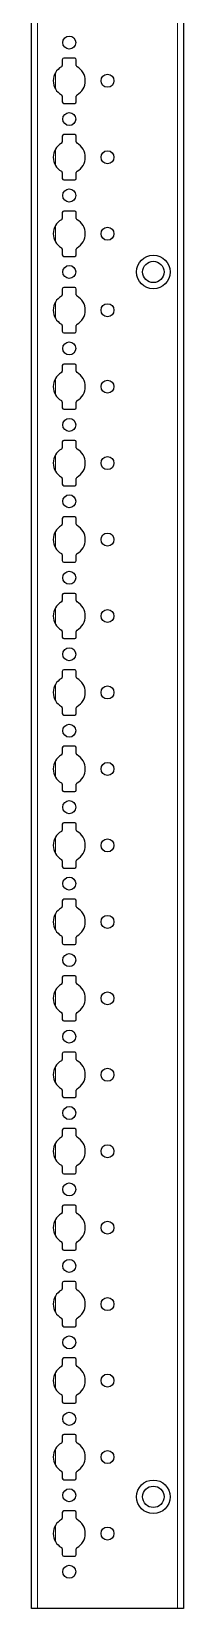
# Model space of a CAD drawing. Header units: millimetres. Extents: x -199 to 3854, y -2247 to 1507.
# Drawn here: x 3805 to 3854, y -852 to -336 of the extents above; entities that cross this region are included whole.
import ezdxf

# ---------------------------------------------------------------- set-up
doc = ezdxf.new("R2010")
doc.units = ezdxf.units.MM

msp = doc.modelspace()

# ---------------------------------------------------------------- linework, layer by layer
at = {"color": 7, "linetype": 'Continuous', "lineweight": 25}
for p, q in [((3804.57, -851.79), (3804.57, 647.21)), ((3854.27, 647.21), (3854.27, -851.79)), ((3814.62, -345.39), (3814.62, -347.27)), ((3818.72, -344.89), (3815.12, -344.89)), ((3819.22, -347.27), (3819.22, -345.39)), ((3814.62, -357.32), (3814.62, -359.19)), ((3815.12, -359.69), (3818.72, -359.69)), ((3819.22, -359.19), (3819.22, -357.32)), ((3814.62, -370.39), (3814.62, -372.27)), ((3818.72, -369.89), (3815.12, -369.89)), ((3819.22, -372.27), (3819.22, -370.39)), ((3814.62, -382.32), (3814.62, -384.19)), ((3815.12, -384.69), (3818.72, -384.69)), ((3819.22, -384.19), (3819.22, -382.32)), ((3814.62, -395.39), (3814.62, -397.27)), ((3818.72, -394.89), (3815.12, -394.89)), ((3819.22, -397.27), (3819.22, -395.39)), ((3814.62, -407.32), (3814.62, -409.19)), ((3819.22, -409.19), (3819.22, -407.32)), ((3815.12, -409.69), (3818.72, -409.69)), ((3814.62, -420.39), (3814.62, -422.27)), ((3818.72, -419.89), (3815.12, -419.89)), ((3819.22, -422.27), (3819.22, -420.39)), ((3814.62, -432.32), (3814.62, -434.19)), ((3819.22, -434.19), (3819.22, -432.32)), ((3815.12, -434.69), (3818.72, -434.69)), ((3814.62, -445.39), (3814.62, -447.27)), ((3818.72, -444.89), (3815.12, -444.89)), ((3819.22, -447.27), (3819.22, -445.39)), ((3814.62, -457.32), (3814.62, -459.19)), ((3819.22, -459.19), (3819.22, -457.32)), ((3815.12, -459.69), (3818.72, -459.69)), ((3814.62, -470.39), (3814.62, -472.27)), ((3818.72, -469.89), (3815.12, -469.89)), ((3819.22, -472.27), (3819.22, -470.39)), ((3814.62, -482.32), (3814.62, -484.19)), ((3819.22, -484.19), (3819.22, -482.32)), ((3815.12, -484.69), (3818.72, -484.69)), ((3818.72, -494.89), (3815.12, -494.89)), ((3814.62, -495.39), (3814.62, -497.27)), ((3819.22, -497.27), (3819.22, -495.39)), ((3814.62, -507.32), (3814.62, -509.19)), ((3815.12, -509.69), (3818.72, -509.69)), ((3819.22, -509.19), (3819.22, -507.32)), ((3814.62, -520.39), (3814.62, -522.27)), ((3818.72, -519.89), (3815.12, -519.89)), ((3819.22, -522.27), (3819.22, -520.39)), ((3814.62, -532.32), (3814.62, -534.19)), ((3815.12, -534.69), (3818.72, -534.69)), ((3819.22, -534.19), (3819.22, -532.32)), ((3814.62, -545.39), (3814.62, -547.27)), ((3818.72, -544.89), (3815.12, -544.89)), ((3819.22, -547.27), (3819.22, -545.39)), ((3814.62, -557.32), (3814.62, -559.19)), ((3815.12, -559.69), (3818.72, -559.69)), ((3819.22, -559.19), (3819.22, -557.32)), ((3814.62, -570.39), (3814.62, -572.27)), ((3818.72, -569.89), (3815.12, -569.89)), ((3819.22, -572.27), (3819.22, -570.39)), ((3814.62, -582.32), (3814.62, -584.19)), ((3819.22, -584.19), (3819.22, -582.32)), ((3815.12, -584.69), (3818.72, -584.69)), ((3814.62, -595.39), (3814.62, -597.27)), ((3818.72, -594.89), (3815.12, -594.89)), ((3819.22, -597.27), (3819.22, -595.39)), ((3814.62, -607.32), (3814.62, -609.19)), ((3819.22, -609.19), (3819.22, -607.32)), ((3815.12, -609.69), (3818.72, -609.69)), ((3814.62, -620.39), (3814.62, -622.27)), ((3818.72, -619.89), (3815.12, -619.89)), ((3819.22, -622.27), (3819.22, -620.39)), ((3814.62, -632.32), (3814.62, -634.19)), ((3819.22, -634.19), (3819.22, -632.32)), ((3815.12, -634.69), (3818.72, -634.69)), ((3814.62, -645.39), (3814.62, -647.27)), ((3818.72, -644.89), (3815.12, -644.89)), ((3819.22, -647.27), (3819.22, -645.39)), ((3814.62, -657.32), (3814.62, -659.19)), ((3815.12, -659.69), (3818.72, -659.69)), ((3819.22, -659.19), (3819.22, -657.32)), ((3818.72, -669.89), (3815.12, -669.89)), ((3814.62, -670.39), (3814.62, -672.27)), ((3819.22, -672.27), (3819.22, -670.39)), ((3814.62, -682.32), (3814.62, -684.19)), ((3815.12, -684.69), (3818.72, -684.69)), ((3819.22, -684.19), (3819.22, -682.32)), ((3814.62, -695.39), (3814.62, -697.27)), ((3818.72, -694.89), (3815.12, -694.89)), ((3819.22, -697.27), (3819.22, -695.39)), ((3814.62, -707.32), (3814.62, -709.19)), ((3815.12, -709.69), (3818.72, -709.69)), ((3819.22, -709.19), (3819.22, -707.32)), ((3814.62, -720.39), (3814.62, -722.27)), ((3818.72, -719.89), (3815.12, -719.89)), ((3819.22, -722.27), (3819.22, -720.39)), ((3814.62, -732.32), (3814.62, -734.19)), ((3815.12, -734.69), (3818.72, -734.69)), ((3819.22, -734.19), (3819.22, -732.32)), ((3814.62, -745.39), (3814.62, -747.27)), ((3818.72, -744.89), (3815.12, -744.89)), ((3819.22, -747.27), (3819.22, -745.39)), ((3814.62, -757.32), (3814.62, -759.19)), ((3819.22, -759.19), (3819.22, -757.32)), ((3815.12, -759.69), (3818.72, -759.69)), ((3814.62, -770.39), (3814.62, -772.27)), ((3818.72, -769.89), (3815.12, -769.89)), ((3819.22, -772.27), (3819.22, -770.39)), ((3814.62, -782.32), (3814.62, -784.19)), ((3819.22, -784.19), (3819.22, -782.32)), ((3815.12, -784.69), (3818.72, -784.69)), ((3814.62, -795.39), (3814.62, -797.27)), ((3818.72, -794.89), (3815.12, -794.89)), ((3819.22, -797.27), (3819.22, -795.39)), ((3814.62, -807.32), (3814.62, -809.19)), ((3819.22, -809.19), (3819.22, -807.32)), ((3815.12, -809.69), (3818.72, -809.69)), ((3814.62, -820.39), (3814.62, -822.27)), ((3818.72, -819.89), (3815.12, -819.89)), ((3819.22, -822.27), (3819.22, -820.39)), ((3814.62, -832.32), (3814.62, -834.19)), ((3815.12, -834.69), (3818.72, -834.69)), ((3819.22, -834.19), (3819.22, -832.32)), ((3806.57, -851.79), (3804.57, -851.79)), ((3852.27, -851.79), (3806.57, -851.79)), ((3854.27, -851.79), (3852.27, -851.79))]:
    msp.add_line(p, q, dxfattribs=at)
at = {"color": 8, "linetype": 'Continuous', "lineweight": 18}
for p, q in [((3806.57, 647.21), (3806.57, -851.79)), ((3852.27, -851.79), (3852.27, 647.21)), ((3812.42, -349.59), (3812.42, -355)), ((3812.42, -374.59), (3812.42, -380)), ((3812.42, -399.59), (3812.42, -405)), ((3812.42, -424.59), (3812.42, -430)), ((3812.42, -449.59), (3812.42, -455)), ((3812.42, -474.59), (3812.42, -480)), ((3812.42, -499.59), (3812.42, -505)), ((3812.42, -524.59), (3812.42, -530)), ((3812.42, -549.59), (3812.42, -555)), ((3812.42, -574.59), (3812.42, -580)), ((3812.42, -599.59), (3812.42, -605)), ((3812.42, -624.59), (3812.42, -630)), ((3812.42, -649.59), (3812.42, -655)), ((3812.42, -674.59), (3812.42, -680)), ((3812.42, -699.59), (3812.42, -705)), ((3812.42, -724.59), (3812.42, -730)), ((3812.42, -749.59), (3812.42, -755)), ((3812.42, -774.59), (3812.42, -780)), ((3812.42, -799.59), (3812.42, -805)), ((3812.42, -824.59), (3812.42, -830))]:
    msp.add_line(p, q, dxfattribs=at)
at = {"color": 7, "linetype": 'Continuous', "lineweight": 25}
for centre, radius in [((3816.92, -339.79), 2.13), ((3829.42, -352.29), 2.12), ((3816.92, -364.79), 2.13), ((3829.42, -377.29), 2.12), ((3816.92, -389.79), 2.13), ((3829.42, -402.29), 2.12), ((3844.42, -414.79), 5.5), ((3844.42, -414.79), 3.5), ((3816.92, -414.79), 2.13), ((3829.42, -427.29), 2.12), ((3816.92, -439.79), 2.13), ((3829.42, -452.29), 2.12), ((3816.92, -464.79), 2.13), ((3829.42, -477.29), 2.12), ((3816.92, -489.79), 2.13), ((3829.42, -502.29), 2.12), ((3816.92, -514.79), 2.13), ((3829.42, -527.29), 2.12), ((3816.92, -539.79), 2.13), ((3829.42, -552.29), 2.12), ((3816.92, -564.79), 2.13), ((3829.42, -577.29), 2.12), ((3816.92, -589.79), 2.13), ((3829.42, -602.29), 2.12), ((3816.92, -614.79), 2.13), ((3829.42, -627.29), 2.12), ((3816.92, -639.79), 2.13), ((3829.42, -652.29), 2.12), ((3816.92, -664.79), 2.13), ((3829.42, -677.29), 2.12), ((3816.92, -689.79), 2.13), ((3829.42, -702.29), 2.12), ((3816.92, -714.79), 2.13), ((3829.42, -727.29), 2.12), ((3816.92, -739.79), 2.13), ((3829.42, -752.29), 2.12), ((3816.92, -764.79), 2.13), ((3829.42, -777.29), 2.12), ((3816.92, -789.79), 2.13), ((3829.42, -802.29), 2.12), ((3816.92, -814.79), 2.13), ((3844.42, -815.29), 5.5), ((3844.42, -815.29), 3.5), ((3829.42, -827.29), 2.12), ((3816.92, -839.79), 2.13)]:
    msp.add_circle(centre, radius, dxfattribs=at)
for centre, radius, start, end in [((3815.12, -345.39), 0.5, 90, 180), ((3818.72, -345.39), 0.5, 0, 90), ((3816.92, -352.29), 5.25, 119.1407, 240.8593), ((3814.12, -347.27), 0.5, 299.1407, 0), ((3819.72, -347.27), 0.5, 180, 240.8593), ((3816.92, -352.29), 5.25, 299.1407, 60.8593), ((3814.12, -357.32), 0.5, 0, 60.8593), ((3815.12, -359.19), 0.5, 180, 270), ((3818.72, -359.19), 0.5, 270, 0), ((3819.72, -357.32), 0.5, 119.1407, 180), ((3815.12, -370.39), 0.5, 90, 180), ((3818.72, -370.39), 0.5, 0, 90), ((3816.92, -377.29), 5.25, 119.1407, 240.8593), ((3814.12, -372.27), 0.5, 299.1407, 0), ((3819.72, -372.27), 0.5, 180, 240.8593), ((3816.92, -377.29), 5.25, 299.1407, 60.8593), ((3814.12, -382.32), 0.5, 0, 60.8593), ((3815.12, -384.19), 0.5, 180, 270), ((3818.72, -384.19), 0.5, 270, 0), ((3819.72, -382.32), 0.5, 119.1407, 180), ((3815.12, -395.39), 0.5, 90, 180), ((3818.72, -395.39), 0.5, 0, 90), ((3816.92, -402.29), 5.25, 119.1407, 240.8593), ((3814.12, -397.27), 0.5, 299.1407, 0), ((3819.72, -397.27), 0.5, 180, 240.8593), ((3816.92, -402.29), 5.25, 299.1407, 60.8593), ((3814.12, -407.32), 0.5, 0, 60.8593), ((3819.72, -407.32), 0.5, 119.1407, 180), ((3815.12, -409.19), 0.5, 180, 270), ((3818.72, -409.19), 0.5, 270, 0), ((3816.92, -427.29), 5.25, 119.1407, 240.8593), ((3814.12, -422.27), 0.5, 299.1407, 0), ((3815.12, -420.39), 0.5, 90, 180), ((3818.72, -420.39), 0.5, 0, 90), ((3819.72, -422.27), 0.5, 180, 240.8593), ((3816.92, -427.29), 5.25, 299.1407, 60.8593), ((3814.12, -432.32), 0.5, 0, 60.8593), ((3819.72, -432.32), 0.5, 119.1407, 180), ((3815.12, -434.19), 0.5, 180, 270), ((3818.72, -434.19), 0.5, 270, 0), ((3816.92, -452.29), 5.25, 119.1407, 240.8593), ((3814.12, -447.27), 0.5, 299.1407, 0), ((3815.12, -445.39), 0.5, 90, 180), ((3818.72, -445.39), 0.5, 0, 90), ((3819.72, -447.27), 0.5, 180, 240.8593), ((3816.92, -452.29), 5.25, 299.1407, 60.8593), ((3814.12, -457.32), 0.5, 0, 60.8593), ((3819.72, -457.32), 0.5, 119.1407, 180), ((3815.12, -459.19), 0.5, 180, 270), ((3818.72, -459.19), 0.5, 270, 0), ((3816.92, -477.29), 5.25, 119.1407, 240.8593), ((3814.12, -472.27), 0.5, 299.1407, 0), ((3815.12, -470.39), 0.5, 90, 180), ((3818.72, -470.39), 0.5, 0, 90), ((3819.72, -472.27), 0.5, 180, 240.8593), ((3816.92, -477.29), 5.25, 299.1407, 60.8593), ((3814.12, -482.32), 0.5, 0, 60.8593), ((3815.12, -484.19), 0.5, 180, 270), ((3818.72, -484.19), 0.5, 270, 0), ((3819.72, -482.32), 0.5, 119.1407, 180), ((3815.12, -495.39), 0.5, 90, 180), ((3818.72, -495.39), 0.5, 0, 90), ((3816.92, -502.29), 5.25, 119.1407, 240.8593), ((3814.12, -497.27), 0.5, 299.1407, 0), ((3819.72, -497.27), 0.5, 180, 240.8593), ((3816.92, -502.29), 5.25, 299.1407, 60.8593), ((3814.12, -507.32), 0.5, 0, 60.8593), ((3815.12, -509.19), 0.5, 180, 270), ((3818.72, -509.19), 0.5, 270, 0), ((3819.72, -507.32), 0.5, 119.1407, 180), ((3815.12, -520.39), 0.5, 90, 180), ((3818.72, -520.39), 0.5, 0, 90), ((3816.92, -527.29), 5.25, 119.1407, 240.8593), ((3814.12, -522.27), 0.5, 299.1407, 0), ((3819.72, -522.27), 0.5, 180, 240.8593), ((3816.92, -527.29), 5.25, 299.1407, 60.8593), ((3814.12, -532.32), 0.5, 0, 60.8593), ((3815.12, -534.19), 0.5, 180, 270), ((3818.72, -534.19), 0.5, 270, 0), ((3819.72, -532.32), 0.5, 119.1407, 180), ((3815.12, -545.39), 0.5, 90, 180), ((3818.72, -545.39), 0.5, 0, 90), ((3816.92, -552.29), 5.25, 119.1407, 240.8593), ((3814.12, -547.27), 0.5, 299.1407, 0), ((3819.72, -547.27), 0.5, 180, 240.8593), ((3816.92, -552.29), 5.25, 299.1407, 60.8593), ((3814.12, -557.32), 0.5, 0, 60.8593), ((3815.12, -559.19), 0.5, 180, 270), ((3818.72, -559.19), 0.5, 270, 0), ((3819.72, -557.32), 0.5, 119.1407, 180), ((3814.12, -572.27), 0.5, 299.1407, 0), ((3815.12, -570.39), 0.5, 90, 180), ((3818.72, -570.39), 0.5, 0, 90), ((3819.72, -572.27), 0.5, 180, 240.8593), ((3816.92, -577.29), 5.25, 119.1407, 240.8593), ((3816.92, -577.29), 5.25, 299.1407, 60.8593), ((3814.12, -582.32), 0.5, 0, 60.8593), ((3819.72, -582.32), 0.5, 119.1407, 180), ((3815.12, -584.19), 0.5, 180, 270), ((3818.72, -584.19), 0.5, 270, 0), ((3816.92, -602.29), 5.25, 119.1407, 240.8593), ((3814.12, -597.27), 0.5, 299.1407, 0), ((3815.12, -595.39), 0.5, 90, 180), ((3818.72, -595.39), 0.5, 0, 90), ((3819.72, -597.27), 0.5, 180, 240.8593), ((3816.92, -602.29), 5.25, 299.1407, 60.8593), ((3814.12, -607.32), 0.5, 0, 60.8593), ((3819.72, -607.32), 0.5, 119.1407, 180), ((3815.12, -609.19), 0.5, 180, 270), ((3818.72, -609.19), 0.5, 270, 0), ((3816.92, -627.29), 5.25, 119.1407, 240.8593), ((3814.12, -622.27), 0.5, 299.1407, 0), ((3815.12, -620.39), 0.5, 90, 180), ((3818.72, -620.39), 0.5, 0, 90), ((3819.72, -622.27), 0.5, 180, 240.8593), ((3816.92, -627.29), 5.25, 299.1407, 60.8593), ((3814.12, -632.32), 0.5, 0, 60.8593), ((3815.12, -634.19), 0.5, 180, 270), ((3818.72, -634.19), 0.5, 270, 0), ((3819.72, -632.32), 0.5, 119.1407, 180), ((3816.92, -652.29), 5.25, 119.1407, 240.8593), ((3814.12, -647.27), 0.5, 299.1407, 0), ((3815.12, -645.39), 0.5, 90, 180), ((3818.72, -645.39), 0.5, 0, 90), ((3819.72, -647.27), 0.5, 180, 240.8593), ((3816.92, -652.29), 5.25, 299.1407, 60.8593), ((3814.12, -657.32), 0.5, 0, 60.8593), ((3815.12, -659.19), 0.5, 180, 270), ((3818.72, -659.19), 0.5, 270, 0), ((3819.72, -657.32), 0.5, 119.1407, 180), ((3815.12, -670.39), 0.5, 90, 180), ((3818.72, -670.39), 0.5, 0, 90), ((3816.92, -677.29), 5.25, 119.1407, 240.8593), ((3814.12, -672.27), 0.5, 299.1407, 0), ((3819.72, -672.27), 0.5, 180, 240.8593), ((3816.92, -677.29), 5.25, 299.1407, 60.8593), ((3814.12, -682.32), 0.5, 0, 60.8593), ((3815.12, -684.19), 0.5, 180, 270), ((3818.72, -684.19), 0.5, 270, 0), ((3819.72, -682.32), 0.5, 119.1407, 180), ((3815.12, -695.39), 0.5, 90, 180), ((3818.72, -695.39), 0.5, 0, 90), ((3816.92, -702.29), 5.25, 119.1407, 240.8593), ((3814.12, -697.27), 0.5, 299.1407, 0), ((3819.72, -697.27), 0.5, 180, 240.8593), ((3816.92, -702.29), 5.25, 299.1407, 60.8593), ((3814.12, -707.32), 0.5, 0, 60.8593), ((3815.12, -709.19), 0.5, 180, 270), ((3818.72, -709.19), 0.5, 270, 0), ((3819.72, -707.32), 0.5, 119.1407, 180), ((3815.12, -720.39), 0.5, 90, 180), ((3818.72, -720.39), 0.5, 0, 90), ((3816.92, -727.29), 5.25, 119.1407, 240.8593), ((3814.12, -722.27), 0.5, 299.1407, 0), ((3819.72, -722.27), 0.5, 180, 240.8593), ((3816.92, -727.29), 5.25, 299.1407, 60.8593), ((3814.12, -732.32), 0.5, 0, 60.8593), ((3819.72, -732.32), 0.5, 119.1407, 180), ((3815.12, -734.19), 0.5, 180, 270), ((3818.72, -734.19), 0.5, 270, 0), ((3814.12, -747.27), 0.5, 299.1407, 0), ((3815.12, -745.39), 0.5, 90, 180), ((3818.72, -745.39), 0.5, 0, 90), ((3819.72, -747.27), 0.5, 180, 240.8593), ((3816.92, -752.29), 5.25, 119.1407, 240.8593), ((3816.92, -752.29), 5.25, 299.1407, 60.8593), ((3814.12, -757.32), 0.5, 0, 60.8593), ((3819.72, -757.32), 0.5, 119.1407, 180), ((3815.12, -759.19), 0.5, 180, 270), ((3818.72, -759.19), 0.5, 270, 0), ((3816.92, -777.29), 5.25, 119.1407, 240.8593), ((3814.12, -772.27), 0.5, 299.1407, 0), ((3815.12, -770.39), 0.5, 90, 180), ((3818.72, -770.39), 0.5, 0, 90), ((3819.72, -772.27), 0.5, 180, 240.8593), ((3816.92, -777.29), 5.25, 299.1407, 60.8593), ((3814.12, -782.32), 0.5, 0, 60.8593), ((3819.72, -782.32), 0.5, 119.1407, 180), ((3815.12, -784.19), 0.5, 180, 270), ((3818.72, -784.19), 0.5, 270, 0), ((3816.92, -802.29), 5.25, 119.1407, 240.8593), ((3814.12, -797.27), 0.5, 299.1407, 0), ((3815.12, -795.39), 0.5, 90, 180), ((3818.72, -795.39), 0.5, 0, 90), ((3819.72, -797.27), 0.5, 180, 240.8593), ((3816.92, -802.29), 5.25, 299.1407, 60.8593), ((3814.12, -807.32), 0.5, 0, 60.8593), ((3815.12, -809.19), 0.5, 180, 270), ((3818.72, -809.19), 0.5, 270, 0), ((3819.72, -807.32), 0.5, 119.1407, 180), ((3816.92, -827.29), 5.25, 119.1407, 240.8593), ((3814.12, -822.27), 0.5, 299.1407, 0), ((3815.12, -820.39), 0.5, 90, 180), ((3818.72, -820.39), 0.5, 0, 90), ((3819.72, -822.27), 0.5, 180, 240.8593), ((3816.92, -827.29), 5.25, 299.1407, 60.8593), ((3814.12, -832.32), 0.5, 0, 60.8593), ((3815.12, -834.19), 0.5, 180, 270), ((3818.72, -834.19), 0.5, 270, 0), ((3819.72, -832.32), 0.5, 119.1407, 180)]:
    msp.add_arc(centre, radius, start, end, dxfattribs=at)

doc.saveas('drawing.dxf')
